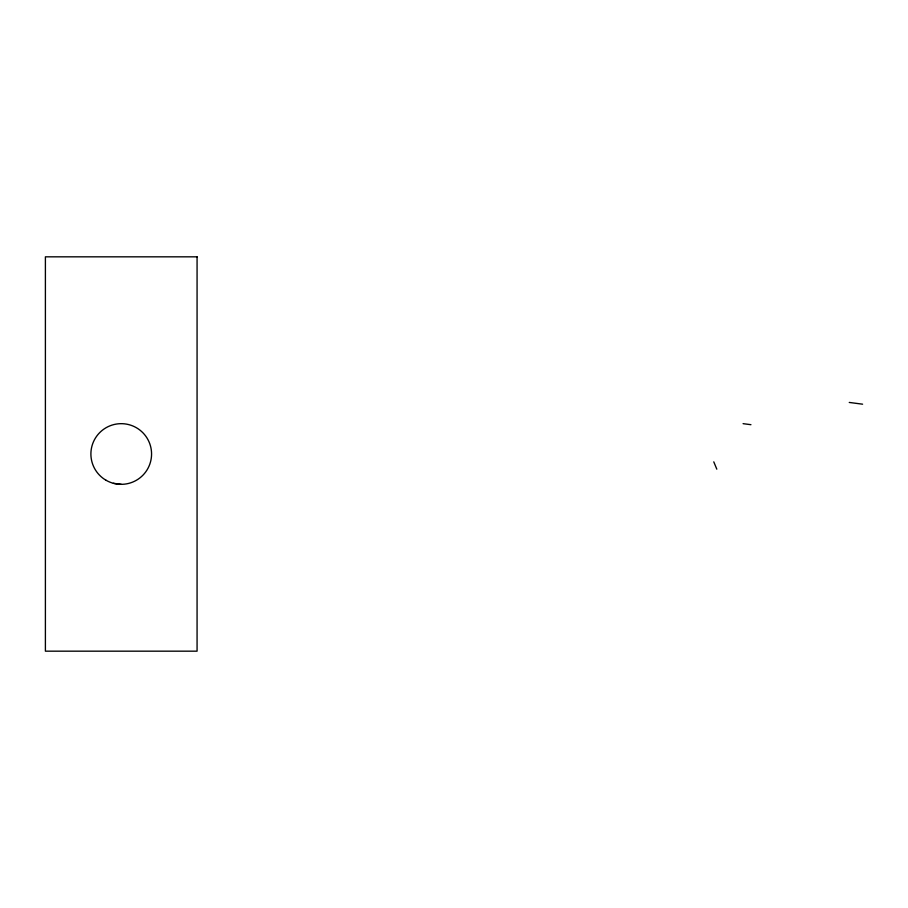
<?xml version="1.0" encoding="UTF-8"?>
<svg xmlns="http://www.w3.org/2000/svg" width="908" height="908" viewBox="0 0 908 908"><rect width="100%" height="100%" fill="white"/><g stroke="black" fill="none" stroke-linecap="round" stroke-linejoin="round"><path stroke-width="1.36" d="M849.252 402.437L862.6 404.185M743.085 423.661L750.939 424.694M113.387 483.306L121.241 484.339M713.779 461.854L716.809 469.164M197.07 256.828L45.4 256.828L45.4 651.172L197.07 651.172L197.07 256.828M106.066 480.275A30.339 30.339 0 0 0 151.568 454A30.339 30.339 0 0 0 106.066 427.725A30.339 30.339 0 0 0 106.066 480.275"/></g></svg>
